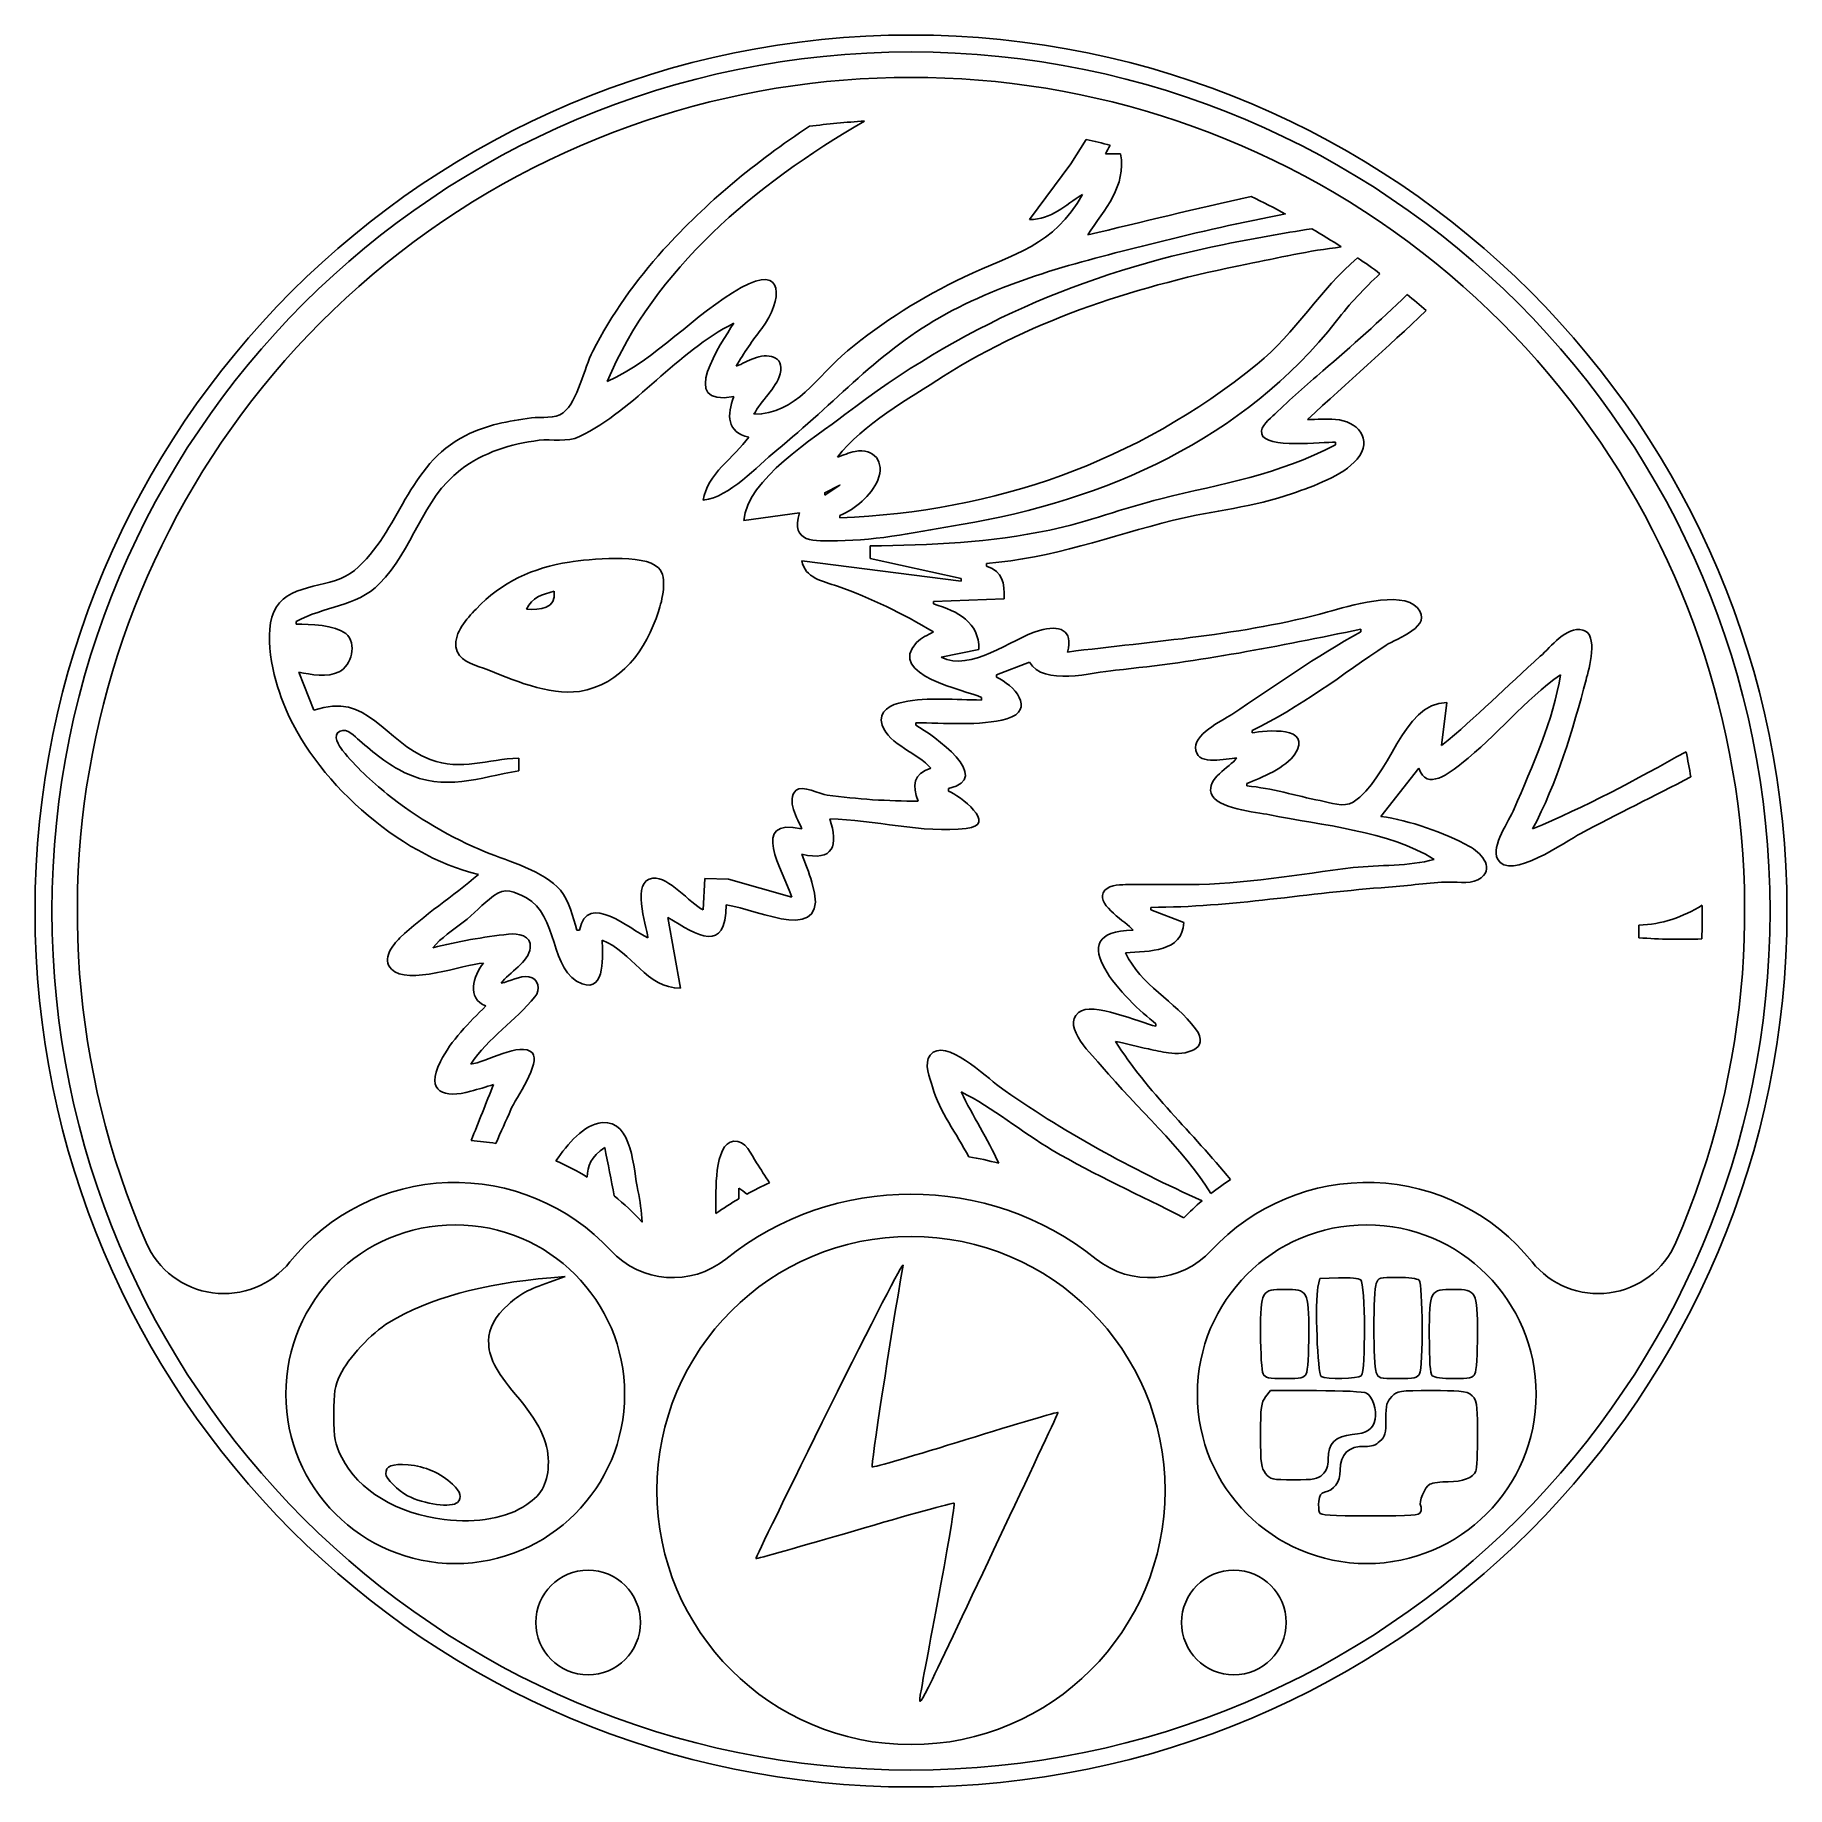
# Model space of a CAD drawing. Header units: millimetres. Extents: x -20.7 to 20.7, y -20.7 to 20.7.
import ezdxf

# ---------------------------------------------------------------- set-up
doc = ezdxf.new("R2010")
doc.units = ezdxf.units.MM
doc.layers.get('0').update_dxf_attribs({"linetype": 'CONTINUOUS'})

msp = doc.modelspace()

# ---------------------------------------------------------------- linework, layer by layer
for p, q in [((4.135, 18.222), (3.777, 17.64)), ((4.948, 17.879), (4.59, 17.879)), ((3.777, 17.64), (2.799, 16.326)), ((10.023, 11.072), (10.023, 11.012)), ((-3.948, 9.221), (-2.635, 9.4)), ((-1.679, 9.281), (-1.679, 9.34)), ((-0.963, 8.624), (-0.963, 8.325)), ((-0.963, 8.325), (1.187, 7.848)), ((1.187, 7.788), (-2.575, 8.266)), ((1.784, 8.146), (1.784, 8.206)), ((1.187, 7.848), (1.187, 7.788)), ((0.53, 7.31), (2.202, 7.37)), ((0.53, 7.251), (0.53, 7.31)), ((-14.516, 6.773), (-14.516, 6.833)), ((10.62, 6.654), (10.62, 6.594)), ((0.709, 5.997), (1.605, 6.176)), ((2.022, 5.579), (2.799, 5.877)), ((-14.098, 4.743), (-14.457, 5.639)), ((2.022, 5.519), (2.022, 5.579)), ((1.664, 5.042), (1.664, 4.982)), ((12.531, 3.907), (12.65, 4.922)), ((0.112, 4.385), (0.112, 4.444)), ((8.053, 4.206), (8.053, 4.265)), ((-9.262, 3.31), (-9.262, 3.609)), ((11.098, 2.235), (11.994, 3.37)), ((7.933, 2.952), (7.933, 3.012)), ((0.888, 2.832), (0.888, 2.892)), ((-4.867, 0.766), (-4.904, 0.026)), ((-4.306, 0.752), (-4.867, 0.766)), ((-2.814, 0.325), (-4.306, 0.752)), ((5.665, 0.026), (5.665, 0.086)), ((6.441, -0.272), (5.665, 0.026)), ((-5.441, -1.825), (-5.739, -0.153)), ((17.188, -0.332), (17.188, -0.631)), ((-7.829, -0.451), (-7.889, -0.451)), ((5.784, -2.661), (5.784, -2.72)), ((-4.605, -7.019), (-4.605, -7.143)), ((-4.605, -7.019), (-4.605, -7.143)), ((-4.605, -7.019), (-4.605, -7.143)), ((-8.536, -8.763), (-8.165, -8.632)), ((-8.536, -8.763), (-8.165, -8.632)), ((-8.536, -8.763), (-8.165, -8.632)), ((-8.165, -8.632), (-8.506, -8.661)), ((-8.165, -8.632), (-8.506, -8.661)), ((-8.165, -8.632), (-8.506, -8.661)), ((9.654, -8.68), (9.61, -8.879)), ((9.654, -8.68), (9.61, -8.879)), ((9.654, -8.68), (9.61, -8.879)), ((10.098, -8.663), (9.654, -8.68)), ((10.098, -8.663), (9.654, -8.68)), ((10.098, -8.663), (9.654, -8.68)), ((8.491, -11.326), (8.373, -11.476)), ((8.491, -11.326), (8.373, -11.476)), ((8.491, -11.326), (8.373, -11.476)), ((9.572, -11.326), (8.491, -11.326)), ((9.572, -11.326), (8.491, -11.326)), ((9.572, -11.326), (8.491, -11.326))]:
    msp.add_line(p, q)
msp.add_lwpolyline([(-7.091, -8.016, 0.393426), (-4.373, -8.219, -0.35083), (4.373, -8.219, 0.393426), (7.091, -8.016, -0.458612), (14.665, -8.285, 0.565024), (18.061, -7.83, 1.523453), (-18.061, -7.83, 0.565024), (-14.665, -8.285, -0.458612)], format="xyb", close=True)
msp.add_lwpolyline([(-2.038, 9.818), (-2.038, 9.878), (-1.679, 10.057)], close=True)
for centre, radius in [((0, 0), 20.685), ((0, 0), 20.685), ((0, 0), 20.285), ((-10.762, -11.41), 4), ((10.762, -11.41), 4), ((0, -13.685), 6), ((-7.625, -16.8), 1.236), ((7.625, -16.8), 1.236)]:
    msp.add_circle(centre, radius)
for centre, radius, start, end in [((0, 0), 18.685, 93.3633, 97.3756), ((0, 0), 18.685, 75.4173, 77.2149), ((0, 0), 18.685, 61.7456, 64.5504), ((0, 0), 18.685, 57.0556, 59.5605), ((0, 0), 18.685, 53.6528, 55.6428), ((0, 0), 18.685, 49.3667, 51.1742), ((0, 0), 18.685, 9.7552, 11.6126), ((0, 0), 18.685, -2.0272, 0.4103), ((-10.762, -11.41), 6, 80.8134, 86.4251), ((-10.762, -11.41), 6, 58.7001, 66.6896), ((0, -13.685), 8, 74.9978, 80.1952), ((0, -13.685), 8, 114.7048, 118.9673), ((0, -13.685), 8, 114.7048, 118.9673), ((0, -13.685), 8, 114.7048, 118.9673), ((10.762, -11.41), 6, 122.3928, 127.846), ((-10.762, -11.41), 6, 42.7608, 51.2688), ((0, -13.685), 8, 120.5633, 125.1448), ((0, -13.685), 8, 120.5633, 125.1448), ((0, -13.685), 8, 120.5633, 125.1448), ((10.762, -11.41), 6, 130.4127, 136.0294), ((-5.623, -6.658), 1, 222.7608, 223.7956)]:
    msp.add_arc(centre, radius, start, end)
for points in [[(-7.172, 12.505), (-6.072, 15.147), (-3.692, 17.15), (-1.096, 18.653)], [(-2.399, 18.53), (-3.664, 17.695), (-4.836, 16.731), (-5.849, 15.61)], [(4.172, 15.968), (4.576, 16.567), (5.089, 17.122), (4.948, 17.879)], [(4.59, 17.879), (4.627, 17.947), (4.665, 18.016), (4.704, 18.083)], [(4.053, 16.923), (3.37, 15.699), (2.429, 15.525), (1.246, 14.966)], [(2.799, 16.326), (3.323, 16.332), (3.628, 16.659), (4.053, 16.923)], [(8.029, 16.872), (6.737, 16.594), (5.453, 16.262), (4.172, 15.968)], [(5.784, 15.781), (6.798, 16.035), (7.818, 16.267), (8.845, 16.459)], [(7.396, 15.741), (4.056, 15.073), (1.138, 13.799), (-1.56, 11.722)], [(0.828, 14.099), (2.393, 14.947), (4.071, 15.353), (5.784, 15.781)], [(9.466, 16.11), (8.774, 16.003), (8.085, 15.879), (7.396, 15.741)], [(-5.849, 15.61), (-6.496, 14.893), (-7.072, 14.081), (-7.515, 13.221)], [(7.933, 15.275), (8.656, 15.42), (9.413, 15.596), (10.161, 15.68)], [(10.545, 15.425), (9.674, 14.684), (9.068, 13.638), (8.172, 12.911)], [(-3.523, 13.759), (-3.031, 14.416), (-2.969, 15.306), (-4.008, 14.721)], [(1.246, 14.966), (0.268, 14.504), (-0.668, 13.918), (-1.5, 13.226)], [(0.769, 12.627), (2.92, 14.008), (5.438, 14.776), (7.933, 15.275)], [(10.049, 13.938), (10.358, 14.335), (10.706, 14.705), (11.074, 15.05)], [(-4.008, 14.721), (-5.11, 14.101), (-6.029, 13.014), (-7.172, 12.505)], [(11.715, 14.557), (11.077, 13.937), (10.416, 13.347), (9.725, 12.752)], [(-3.172, 10.881), (-1.815, 11.978), (-0.73, 13.254), (0.828, 14.099)], [(9.366, 11.609), (10.31, 12.478), (11.251, 13.31), (12.168, 14.18)], [(-7.829, 11.202), (-6.498, 11.851), (-5.529, 13.211), (-4.187, 13.878)], [(-4.187, 13.878), (-4.49, 13.388), (-5.526, 11.902), (-4.187, 12.147)], [(-4.127, 12.863), (-3.952, 13.179), (-3.739, 13.47), (-3.523, 13.759)], [(1.187, 9.126), (4.584, 9.696), (7.864, 11.141), (10.049, 13.938)], [(-7.515, 13.221), (-7.723, 12.818), (-7.858, 12.052), (-8.211, 11.765)], [(-3.709, 13.05), (-3.85, 12.992), (-3.986, 12.922), (-4.127, 12.863)], [(-1.5, 13.226), (-2.223, 12.625), (-2.709, 11.729), (-3.709, 11.729)], [(-3.093, 12.684), (-2.974, 13.124), (-3.407, 13.174), (-3.709, 13.05)], [(8.172, 12.911), (5.317, 10.593), (1.997, 9.439), (-1.679, 9.281)], [(-3.709, 11.729), (-3.542, 12.058), (-3.19, 12.324), (-3.093, 12.684)], [(-1.739, 10.714), (-1.146, 11.488), (-0.047, 12.104), (0.769, 12.627)], [(9.725, 12.752), (9.338, 12.419), (8.959, 12.087), (8.591, 11.734)], [(-4.187, 12.147), (-4.343, 11.718), (-4.359, 11.299), (-3.829, 11.191)], [(-8.964, 11.644), (-9.499, 11.571), (-10.029, 11.476), (-10.516, 11.229)], [(-8.211, 11.765), (-8.402, 11.609), (-8.732, 11.675), (-8.964, 11.644)], [(-1.56, 11.722), (-2.274, 11.172), (-3.883, 10.194), (-3.948, 9.221)], [(8.591, 11.734), (8.474, 11.621), (8.236, 11.457), (8.282, 11.264)], [(10.023, 11.607), (9.805, 11.618), (9.585, 11.609), (9.366, 11.609)], [(10.535, 10.672), (10.931, 11.137), (10.524, 11.582), (10.023, 11.607)], [(-10.516, 11.229), (-11.906, 10.524), (-12.05, 8.977), (-13.143, 8.04)], [(-8.784, 11.115), (-8.479, 11.152), (-8.113, 11.063), (-7.829, 11.202)], [(-3.829, 11.191), (-4.171, 10.706), (-4.82, 10.324), (-4.904, 9.699)], [(8.282, 11.264), (8.364, 10.915), (9.727, 11.074), (10.023, 11.072)], [(-10.635, 10.421), (-10.097, 10.831), (-9.45, 11.033), (-8.784, 11.115)], [(-4.904, 9.699), (-4.268, 9.784), (-3.656, 10.49), (-3.172, 10.881)], [(-1.321, 10.851), (-1.465, 10.823), (-1.602, 10.765), (-1.739, 10.714)], [(-0.784, 10.176), (-0.613, 10.6), (-0.867, 10.942), (-1.321, 10.851)], [(10.023, 11.012), (8.663, 10.288), (7.372, 10.103), (5.903, 9.736)], [(-12.548, 7.731), (-11.759, 8.52), (-11.551, 9.725), (-10.635, 10.421)], [(9.008, 9.859), (9.498, 10.034), (10.188, 10.265), (10.535, 10.672)], [(-1.679, 9.34), (-1.319, 9.499), (-0.936, 9.801), (-0.784, 10.176)], [(5.903, 9.736), (5.021, 9.515), (4.167, 9.183), (3.276, 8.995)], [(6.202, 9.227), (7.142, 9.462), (8.089, 9.532), (9.008, 9.859)], [(-2.635, 9.4), (-2.849, 8.675), (-2.285, 8.743), (-1.739, 8.743)], [(-1.739, 8.743), (-0.765, 8.745), (0.228, 8.966), (1.187, 9.126)], [(1.784, 8.206), (3.325, 8.328), (4.718, 8.856), (6.202, 9.227)], [(3.276, 8.995), (1.89, 8.701), (0.448, 8.636), (-0.963, 8.624)], [(-5.963, 8.102), (-6.309, 8.449), (-7.62, 8.309), (-8.068, 8.24)], [(-5.963, 8.102), (-6.309, 8.449), (-7.62, 8.309), (-8.068, 8.24)], [(-5.963, 8.102), (-6.309, 8.449), (-7.62, 8.309), (-8.068, 8.24)], [(-5.963, 8.102), (-6.309, 8.449), (-7.62, 8.309), (-8.068, 8.24)], [(-5.963, 8.102), (-6.309, 8.449), (-7.62, 8.309), (-8.068, 8.24)], [(-13.143, 8.04), (-13.64, 7.613), (-14.636, 7.76), (-14.984, 7.18)], [(-8.068, 8.24), (-8.917, 8.107), (-9.678, 7.764), (-10.272, 7.131)], [(-8.068, 8.24), (-8.917, 8.107), (-9.678, 7.764), (-10.272, 7.131)], [(-8.068, 8.24), (-8.917, 8.107), (-9.678, 7.764), (-10.272, 7.131)], [(-8.068, 8.24), (-8.917, 8.107), (-9.678, 7.764), (-10.272, 7.131)], [(-8.068, 8.24), (-8.917, 8.107), (-9.678, 7.764), (-10.272, 7.131)], [(-5.963, 7.072), (-5.879, 7.333), (-5.736, 7.875), (-5.963, 8.102)], [(-5.963, 7.072), (-5.879, 7.333), (-5.736, 7.875), (-5.963, 8.102)], [(-5.963, 7.072), (-5.879, 7.333), (-5.736, 7.875), (-5.963, 8.102)], [(-5.963, 7.072), (-5.879, 7.333), (-5.736, 7.875), (-5.963, 8.102)], [(-5.963, 7.072), (-5.879, 7.333), (-5.736, 7.875), (-5.963, 8.102)], [(-2.575, 8.266), (-2.51, 7.866), (-2.078, 7.787), (-1.739, 7.669)], [(2.202, 7.37), (2.201, 7.749), (2.179, 8.01), (1.784, 8.146)], [(-14.516, 6.833), (-13.859, 7.206), (-13.111, 7.168), (-12.548, 7.731)], [(-8.426, 7.549), (-8.368, 7.147), (-8.762, 7.098), (-9.083, 7.131)], [(-9.083, 7.131), (-8.944, 7.398), (-8.71, 7.482), (-8.426, 7.549)], [(-8.426, 7.549), (-8.368, 7.147), (-8.762, 7.098), (-9.083, 7.131)], [(-9.083, 7.131), (-8.944, 7.398), (-8.71, 7.482), (-8.426, 7.549)], [(-8.426, 7.549), (-8.368, 7.147), (-8.762, 7.098), (-9.083, 7.131)], [(-9.083, 7.131), (-8.944, 7.398), (-8.71, 7.482), (-8.426, 7.549)], [(-8.426, 7.549), (-8.368, 7.147), (-8.762, 7.098), (-9.083, 7.131)], [(-9.083, 7.131), (-8.944, 7.398), (-8.71, 7.482), (-8.426, 7.549)], [(-8.426, 7.549), (-8.368, 7.147), (-8.762, 7.098), (-9.083, 7.131)], [(-9.083, 7.131), (-8.944, 7.398), (-8.71, 7.482), (-8.426, 7.549)], [(-1.739, 7.669), (-0.93, 7.387), (-0.21, 7.026), (0.53, 6.594)], [(-14.984, 7.18), (-15.342, 6.584), (-15.055, 5.514), (-14.826, 4.922)], [(-10.272, 7.131), (-10.49, 6.898), (-10.787, 6.584), (-10.745, 6.237)], [(-10.272, 7.131), (-10.49, 6.898), (-10.787, 6.584), (-10.745, 6.237)], [(-10.272, 7.131), (-10.49, 6.898), (-10.787, 6.584), (-10.745, 6.237)], [(-10.272, 7.131), (-10.49, 6.898), (-10.787, 6.584), (-10.745, 6.237)], [(-10.272, 7.131), (-10.49, 6.898), (-10.787, 6.584), (-10.745, 6.237)], [(-7.829, 5.187), (-6.844, 5.341), (-6.251, 6.171), (-5.963, 7.072)], [(-7.829, 5.187), (-6.844, 5.341), (-6.251, 6.171), (-5.963, 7.072)], [(-7.829, 5.187), (-6.844, 5.341), (-6.251, 6.171), (-5.963, 7.072)], [(-7.829, 5.187), (-6.844, 5.341), (-6.251, 6.171), (-5.963, 7.072)], [(-7.829, 5.187), (-6.844, 5.341), (-6.251, 6.171), (-5.963, 7.072)], [(1.605, 6.176), (1.604, 6.82), (1.123, 7.076), (0.53, 7.251)], [(9.844, 7.063), (7.814, 6.507), (5.772, 6.379), (3.694, 6.116)], [(11.958, 7.16), (11.573, 7.587), (10.306, 7.189), (9.844, 7.063)], [(11.217, 6.275), (11.468, 6.442), (12.354, 6.72), (11.958, 7.16)], [(-13.348, 6.55), (-13.593, 6.758), (-14.206, 6.772), (-14.516, 6.773)], [(3.038, 6.627), (2.343, 6.423), (1.418, 5.631), (0.709, 5.997)], [(3.694, 6.116), (3.848, 6.642), (3.491, 6.761), (3.038, 6.627)], [(4.829, 5.688), (6.813, 5.88), (8.676, 6.252), (10.62, 6.654)], [(15.866, 6.634), (15.467, 6.734), (15.114, 6.238), (14.86, 6.014)], [(15.941, 5.46), (16.007, 5.708), (16.246, 6.538), (15.866, 6.634)], [(-13.504, 5.649), (-13.214, 5.804), (-13.069, 6.312), (-13.348, 6.55)], [(-10.745, 6.237), (-10.705, 5.91), (-10.358, 5.831), (-10.098, 5.733)], [(-10.745, 6.237), (-10.705, 5.91), (-10.358, 5.831), (-10.098, 5.733)], [(-10.745, 6.237), (-10.705, 5.91), (-10.358, 5.831), (-10.098, 5.733)], [(-10.745, 6.237), (-10.705, 5.91), (-10.358, 5.831), (-10.098, 5.733)], [(-10.745, 6.237), (-10.705, 5.91), (-10.358, 5.831), (-10.098, 5.733)], [(0.131, 6.339), (-0.585, 5.569), (1.282, 5.219), (1.664, 5.042)], [(0.53, 6.594), (0.399, 6.51), (0.239, 6.454), (0.131, 6.339)], [(10.62, 6.594), (9.578, 6.014), (8.569, 5.306), (7.575, 4.643)], [(8.053, 4.265), (9.168, 4.786), (10.194, 5.597), (11.217, 6.275)], [(2.799, 5.877), (3.122, 5.302), (4.28, 5.635), (4.829, 5.688)], [(14.86, 6.014), (14.074, 5.322), (13.344, 4.569), (12.531, 3.907)], [(-14.457, 5.639), (-14.169, 5.585), (-13.777, 5.504), (-13.504, 5.649)], [(-10.098, 5.733), (-9.424, 5.478), (-8.563, 5.073), (-7.829, 5.187)], [(-10.098, 5.733), (-9.424, 5.478), (-8.563, 5.073), (-7.829, 5.187)], [(-10.098, 5.733), (-9.424, 5.478), (-8.563, 5.073), (-7.829, 5.187)], [(-10.098, 5.733), (-9.424, 5.478), (-8.563, 5.073), (-7.829, 5.187)], [(-10.098, 5.733), (-9.424, 5.478), (-8.563, 5.073), (-7.829, 5.187)], [(2.261, 4.538), (2.976, 4.747), (2.414, 5.35), (2.022, 5.519)], [(13.009, 3.489), (13.819, 4.134), (14.495, 4.985), (15.337, 5.579)], [(15.337, 5.579), (15.181, 4.524), (14.66, 3.393), (14.245, 2.414)], [(14.68, 1.937), (15.247, 3), (15.634, 4.296), (15.941, 5.46)], [(1.664, 4.982), (1.062, 4.982), (0.405, 5.055), (-0.187, 4.934)], [(-14.826, 4.922), (-14.13, 3.124), (-12.117, 1.313), (-10.217, 0.862)], [(-11.352, 3.577), (-12.454, 4), (-12.821, 5.196), (-14.098, 4.743)], [(-0.187, 4.934), (-0.459, 4.878), (-0.796, 4.727), (-0.679, 4.385)], [(7.575, 4.643), (7.333, 4.482), (6.638, 4.161), (6.725, 3.791)], [(12.65, 4.922), (11.596, 4.921), (11.308, 3.106), (10.439, 2.572)], [(-13.421, 3.788), (-13.504, 3.892), (-13.684, 4.159), (-13.481, 4.25)], [(-13.481, 4.25), (-13.315, 4.325), (-13.133, 4.124), (-13.024, 4.029)], [(-0.679, 4.385), (-0.517, 3.916), (0.167, 3.742), (0.47, 3.37)], [(0.112, 4.444), (0.75, 4.444), (1.652, 4.36), (2.261, 4.538)], [(0.888, 2.892), (1.975, 3.131), (0.534, 4.15), (0.112, 4.385)], [(9.066, 3.7), (9.502, 4.375), (8.372, 4.265), (8.053, 4.206)], [(-12.367, 2.761), (-12.739, 3.062), (-13.124, 3.412), (-13.421, 3.788)], [(-13.024, 4.029), (-12.685, 3.735), (-12.356, 3.461), (-11.949, 3.266)], [(6.725, 3.791), (6.812, 3.416), (7.432, 3.606), (7.695, 3.609)], [(18.303, 3.761), (17.115, 3.1), (15.916, 2.451), (14.68, 1.937)], [(-11.949, 3.266), (-11.012, 2.818), (-10.205, 3.15), (-9.262, 3.31)], [(-9.262, 3.609), (-9.997, 3.593), (-10.617, 3.295), (-11.352, 3.577)], [(0.47, 3.37), (0.058, 3.253), (0.02, 2.953), (0.172, 2.594)], [(7.695, 3.609), (7.516, 3.389), (6.982, 3.122), (7.089, 2.781)], [(7.933, 3.012), (8.257, 3.134), (8.874, 3.402), (9.066, 3.7)], [(11.994, 3.37), (12.168, 2.818), (12.73, 3.268), (13.009, 3.489)], [(9.665, 2.606), (9.095, 2.719), (8.512, 2.905), (7.933, 2.952)], [(15.815, 1.83), (16.676, 2.285), (17.549, 2.719), (18.415, 3.166)], [(-10.038, 1.391), (-10.874, 1.736), (-11.663, 2.192), (-12.367, 2.761)], [(-2.711, 2.853), (-2.955, 2.624), (-2.678, 2.167), (-2.575, 1.937)], [(-1.978, 2.738), (-2.15, 2.762), (-2.578, 2.977), (-2.711, 2.853)], [(0.172, 2.594), (-0.547, 2.594), (-1.265, 2.639), (-1.978, 2.738)], [(1.305, 1.948), (2.079, 2.038), (1.133, 2.727), (0.888, 2.832)], [(7.089, 2.781), (7.204, 2.412), (8.149, 2.336), (8.471, 2.271)], [(10.439, 2.572), (10.215, 2.435), (9.902, 2.558), (9.665, 2.606)], [(-2.575, 1.34), (-1.827, 1.162), (-1.71, 1.551), (-1.918, 2.176)], [(-1.918, 2.176), (-0.888, 2.154), (0.288, 1.829), (1.305, 1.948)], [(8.471, 2.271), (9.681, 2.028), (11.292, 1.887), (12.352, 1.22)], [(13.188, 1.525), (12.592, 1.858), (11.773, 2.136), (11.098, 2.235)], [(14.245, 2.414), (14.128, 2.136), (13.693, 1.527), (13.849, 1.229)], [(-2.575, 1.937), (-3.838, 2.225), (-3.028, 0.959), (-2.814, 0.325)], [(13.849, 1.229), (14.133, 0.688), (15.48, 1.654), (15.815, 1.83)], [(-8.278, 0.491), (-8.66, 0.945), (-9.506, 1.172), (-10.038, 1.391)], [(-2.338, 0.683), (-2.406, 0.906), (-2.5, 1.119), (-2.575, 1.34)], [(13.467, 0.787), (13.786, 1.051), (13.43, 1.389), (13.188, 1.525)], [(-10.217, 0.862), (-10.811, 0.343), (-11.503, -0.09), (-12.067, -0.636)], [(10.441, 1.024), (9.159, 0.871), (7.852, 0.623), (6.56, 0.623)], [(12.352, 1.22), (11.763, 1.046), (11.055, 1.098), (10.441, 1.024)], [(-9.859, 0.355), (-9.576, 0.568), (-9.369, 0.455), (-9.083, 0.31)], [(-7.889, -0.451), (-7.986, -0.152), (-8.072, 0.247), (-8.278, 0.491)], [(-6.095, 0.775), (-6.624, 0.718), (-6.242, -0.319), (-6.217, -0.631)], [(-4.904, 0.026), (-5.241, 0.194), (-5.708, 0.816), (-6.095, 0.775)], [(-4.366, 0.146), (-3.584, 0.03), (-1.87, -0.859), (-2.338, 0.683)], [(4.541, 0.427), (4.404, 0.112), (5.08, -0.249), (5.247, -0.451)], [(5.068, 0.622), (4.9, 0.618), (4.621, 0.612), (4.541, 0.427)], [(6.56, 0.623), (6.063, 0.623), (5.564, 0.636), (5.068, 0.622)], [(5.665, 0.086), (7.559, 0.086), (9.393, 0.433), (11.277, 0.562)], [(11.277, 0.562), (11.754, 0.595), (12.232, 0.677), (12.71, 0.683)], [(12.71, 0.683), (12.942, 0.685), (13.274, 0.627), (13.467, 0.787)], [(-10.576, -0.265), (-10.326, -0.072), (-10.111, 0.165), (-9.859, 0.355)], [(-9.083, 0.31), (-8.329, -0.073), (-8.531, -1.443), (-7.767, -1.72)], [(-5.739, -0.153), (-5.037, -0.59), (-4.366, -1.011), (-4.366, 0.146)], [(18.685, 0.134), (18.228, -0.142), (17.734, -0.321), (17.188, -0.332)], [(-11.292, -0.869), (-11.094, -0.629), (-10.822, -0.456), (-10.576, -0.265)], [(-6.217, -0.631), (-6.638, -0.443), (-7.638, 0.474), (-7.829, -0.451)], [(5.068, -0.989), (5.62, -0.945), (6.418, -0.974), (6.441, -0.272)], [(-12.067, -0.636), (-12.241, -0.804), (-12.505, -1.136), (-12.271, -1.371)], [(-9.501, -0.547), (-10.097, -0.613), (-10.711, -0.719), (-11.292, -0.869)], [(-8.991, -0.87), (-8.962, -0.574), (-9.282, -0.522), (-9.501, -0.547)], [(-7.767, -1.72), (-7.191, -1.928), (-7.292, -0.995), (-7.292, -0.69)], [(-7.292, -0.69), (-6.574, -0.968), (-6.255, -1.822), (-5.441, -1.825)], [(5.247, -0.451), (3.441, -0.466), (5.082, -2.126), (5.784, -2.661)], [(17.188, -0.631), (17.684, -0.67), (18.179, -0.677), (18.673, -0.661)], [(-12.271, -1.371), (-11.877, -1.766), (-10.583, -1.266), (-10.098, -1.228)], [(-10.098, -1.228), (-10.335, -1.538), (-10.502, -2.065), (-10.038, -2.243)], [(-9.68, -1.705), (-9.495, -1.449), (-9.024, -1.202), (-8.991, -0.87)], [(6.72, -2.78), (6.238, -2.131), (5.419, -1.748), (5.068, -0.989)], [(-9.027, -1.551), (-9.236, -1.516), (-9.475, -1.669), (-9.68, -1.705)], [(-8.88, -2.028), (-8.745, -1.862), (-8.794, -1.59), (-9.027, -1.551)], [(-10.397, -3.616), (-9.978, -2.984), (-9.341, -2.595), (-8.88, -2.028)], [(-10.038, -2.243), (-10.427, -2.631), (-10.866, -3.057), (-11.113, -3.556)], [(3.952, -2.398), (3.545, -2.737), (4.308, -3.426), (4.515, -3.676)], [(5.784, -2.72), (5.389, -2.639), (4.284, -2.122), (3.952, -2.398)], [(6.083, -3.351), (6.458, -3.409), (7.093, -3.282), (6.72, -2.78)], [(-8.941, -3.353), (-9.213, -3.069), (-10.049, -3.586), (-10.397, -3.616)], [(2.082, -4.145), (1.78, -3.929), (0.807, -2.96), (0.449, -3.403)], [(7.548, -6.344), (6.667, -5.26), (5.567, -4.259), (4.829, -3.079)], [(4.829, -3.079), (5.089, -3.132), (5.345, -3.204), (5.605, -3.258)], [(5.605, -3.258), (5.763, -3.29), (5.923, -3.326), (6.083, -3.351)], [(-11.113, -3.556), (-11.477, -4.292), (-11.014, -4.431), (-10.397, -4.255)], [(-9.45, -4.691), (-9.34, -4.434), (-8.729, -3.575), (-8.941, -3.353)], [(0.449, -3.403), (0.296, -3.592), (0.452, -3.949), (0.508, -4.153)], [(4.515, -3.676), (5.311, -4.63), (6.414, -5.59), (7.081, -6.672)], [(-10.397, -4.255), (-10.215, -4.204), (-10.035, -4.16), (-9.859, -4.094)], [(-9.859, -4.094), (-10.032, -4.538), (-10.209, -4.98), (-10.388, -5.422)], [(0.508, -4.153), (0.673, -4.753), (1.078, -5.251), (1.362, -5.802)], [(2.071, -5.958), (1.815, -5.382), (1.453, -4.842), (1.187, -4.273)], [(1.187, -4.273), (1.938, -4.646), (2.61, -5.218), (3.336, -5.645)], [(6.872, -6.842), (5.213, -6.1), (3.554, -5.195), (2.082, -4.145)], [(-9.804, -5.487), (-9.683, -5.219), (-9.563, -4.953), (-9.45, -4.691)], [(-7.292, -4.998), (-7.735, -5.037), (-8.105, -5.506), (-8.388, -5.9)], [(-6.449, -6.601), (-6.557, -6.115), (-6.571, -4.935), (-7.292, -4.998)], [(-7.645, -6.283), (-7.645, -6.026), (-7.554, -5.801), (-7.232, -5.586)], [(-7.232, -5.586), (-7.153, -5.968), (-7.08, -6.349), (-7.008, -6.73)], [(-4.185, -5.435), (-4.663, -5.484), (-4.604, -6.678), (-4.605, -7.019)], [(-4.185, -5.435), (-4.663, -5.484), (-4.604, -6.678), (-4.605, -7.019)], [(-4.185, -5.435), (-4.663, -5.484), (-4.604, -6.678), (-4.605, -7.019)], [(-3.646, -5.945), (-3.766, -5.752), (-3.903, -5.406), (-4.185, -5.435)], [(-3.646, -5.945), (-3.766, -5.752), (-3.903, -5.406), (-4.185, -5.435)], [(-3.646, -5.945), (-3.766, -5.752), (-3.903, -5.406), (-4.185, -5.435)], [(3.336, -5.645), (4.346, -6.24), (5.405, -6.711), (6.444, -7.245)], [(-3.344, -6.417), (-3.446, -6.261), (-3.547, -6.103), (-3.646, -5.945)], [(-3.344, -6.417), (-3.446, -6.261), (-3.547, -6.103), (-3.646, -5.945)], [(-3.344, -6.417), (-3.446, -6.261), (-3.547, -6.103), (-3.646, -5.945)], [(-6.345, -7.35), (-6.368, -7.099), (-6.394, -6.848), (-6.449, -6.601)], [(-4.068, -6.796), (-4.068, -6.712), (-4.068, -6.627), (-4.068, -6.542)], [(-4.068, -6.542), (-4.001, -6.582), (-3.936, -6.631), (-3.874, -6.686)], [(-4.068, -6.796), (-4.068, -6.712), (-4.068, -6.627), (-4.068, -6.542)], [(-4.068, -6.542), (-4.001, -6.582), (-3.936, -6.631), (-3.874, -6.686)], [(-4.068, -6.796), (-4.068, -6.712), (-4.068, -6.627), (-4.068, -6.542)], [(-4.068, -6.542), (-4.001, -6.582), (-3.936, -6.631), (-3.874, -6.686)], [(-8.506, -8.661), (-10.114, -8.797), (-11.384, -9.148), (-12.329, -9.717)], [(-8.506, -8.661), (-10.114, -8.797), (-11.384, -9.148), (-12.329, -9.717)], [(-8.506, -8.661), (-10.114, -8.797), (-11.384, -9.148), (-12.329, -9.717)], [(-0.186, -8.366), (-0.164, -8.239), (-0.942, -9.742), (-1.914, -11.706)], [(-0.186, -8.366), (-0.164, -8.239), (-0.942, -9.742), (-1.914, -11.706)], [(-0.186, -8.366), (-0.164, -8.239), (-0.942, -9.742), (-1.914, -11.706)], [(-0.916, -13.13), (-0.95, -13.111), (-0.493, -10.125), (-0.186, -8.366)], [(-0.916, -13.13), (-0.95, -13.111), (-0.493, -10.125), (-0.186, -8.366)], [(-0.916, -13.13), (-0.95, -13.111), (-0.493, -10.125), (-0.186, -8.366)], [(10.622, -8.713), (10.572, -8.671), (10.377, -8.652), (10.098, -8.663)], [(10.622, -8.713), (10.572, -8.671), (10.377, -8.652), (10.098, -8.663)], [(10.622, -8.713), (10.572, -8.671), (10.377, -8.652), (10.098, -8.663)], [(11.486, -8.651), (11.061, -8.651), (11.038, -8.658), (10.985, -8.797)], [(11.486, -8.651), (11.061, -8.651), (11.038, -8.658), (10.985, -8.797)], [(11.486, -8.651), (11.061, -8.651), (11.038, -8.658), (10.985, -8.797)], [(12, -8.719), (11.958, -8.678), (11.757, -8.651), (11.486, -8.651)], [(12, -8.719), (11.958, -8.678), (11.757, -8.651), (11.486, -8.651)], [(12, -8.719), (11.958, -8.678), (11.757, -8.651), (11.486, -8.651)], [(-9.504, -9.289), (-9.24, -9.05), (-9.037, -8.94), (-8.536, -8.763)], [(-9.504, -9.289), (-9.24, -9.05), (-9.037, -8.94), (-8.536, -8.763)], [(-9.504, -9.289), (-9.24, -9.05), (-9.037, -8.94), (-8.536, -8.763)], [(8.824, -8.936), (8.272, -8.936), (8.255, -8.965), (8.255, -9.967)], [(8.824, -8.936), (8.272, -8.936), (8.255, -8.965), (8.255, -9.967)], [(8.824, -8.936), (8.272, -8.936), (8.255, -8.965), (8.255, -9.967)], [(9.393, -9.967), (9.393, -8.965), (9.377, -8.936), (8.824, -8.936)], [(9.393, -9.967), (9.393, -8.965), (9.377, -8.936), (8.824, -8.936)], [(9.393, -9.967), (9.393, -8.965), (9.377, -8.936), (8.824, -8.936)], [(9.61, -8.879), (9.536, -9.221), (9.598, -10.935), (9.687, -10.991)], [(9.61, -8.879), (9.536, -9.221), (9.598, -10.935), (9.687, -10.991)], [(9.61, -8.879), (9.536, -9.221), (9.598, -10.935), (9.687, -10.991)], [(10.634, -10.973), (10.74, -10.867), (10.729, -8.801), (10.622, -8.713)], [(10.634, -10.973), (10.74, -10.867), (10.729, -8.801), (10.622, -8.713)], [(10.634, -10.973), (10.74, -10.867), (10.729, -8.801), (10.622, -8.713)], [(10.985, -8.797), (10.955, -8.877), (10.93, -9.349), (10.93, -9.846)], [(10.985, -8.797), (10.955, -8.877), (10.93, -9.349), (10.93, -9.846)], [(10.985, -8.797), (10.955, -8.877), (10.93, -9.349), (10.93, -9.846)], [(12.009, -10.931), (12.096, -10.77), (12.087, -8.807), (12, -8.719)], [(12.009, -10.931), (12.096, -10.77), (12.087, -8.807), (12, -8.719)], [(12.009, -10.931), (12.096, -10.77), (12.087, -8.807), (12, -8.719)], [(12.82, -8.936), (12.25, -8.936), (12.239, -8.956), (12.239, -10.009)], [(12.82, -8.936), (12.25, -8.936), (12.239, -8.956), (12.239, -10.009)], [(12.82, -8.936), (12.25, -8.936), (12.239, -8.956), (12.239, -10.009)], [(13.377, -9.992), (13.377, -8.987), (13.35, -8.936), (12.82, -8.936)], [(13.377, -9.992), (13.377, -8.987), (13.35, -8.936), (12.82, -8.936)], [(13.377, -9.992), (13.377, -8.987), (13.35, -8.936), (12.82, -8.936)], [(-9.974, -10.151), (-9.97, -9.839), (-9.831, -9.584), (-9.504, -9.289)], [(-9.974, -10.151), (-9.97, -9.839), (-9.831, -9.584), (-9.504, -9.289)], [(-9.974, -10.151), (-9.97, -9.839), (-9.831, -9.584), (-9.504, -9.289)], [(-12.329, -9.717), (-12.742, -9.966), (-13.294, -10.559), (-13.479, -10.955)], [(-12.329, -9.717), (-12.742, -9.966), (-13.294, -10.559), (-13.479, -10.955)], [(-12.329, -9.717), (-12.742, -9.966), (-13.294, -10.559), (-13.479, -10.955)], [(10.93, -9.846), (10.93, -10.343), (10.955, -10.815), (10.985, -10.895)], [(10.93, -9.846), (10.93, -10.343), (10.955, -10.815), (10.985, -10.895)], [(10.93, -9.846), (10.93, -10.343), (10.955, -10.815), (10.985, -10.895)], [(-9.34, -11.415), (-9.814, -10.854), (-9.978, -10.526), (-9.974, -10.151)], [(-9.34, -11.415), (-9.814, -10.854), (-9.978, -10.526), (-9.974, -10.151)], [(-9.34, -11.415), (-9.814, -10.854), (-9.978, -10.526), (-9.974, -10.151)], [(8.255, -9.967), (8.255, -10.447), (8.281, -10.869), (8.314, -10.931)], [(8.255, -9.967), (8.255, -10.447), (8.281, -10.869), (8.314, -10.931)], [(8.255, -9.967), (8.255, -10.447), (8.281, -10.869), (8.314, -10.931)], [(9.334, -10.931), (9.368, -10.869), (9.393, -10.447), (9.393, -9.967)], [(9.334, -10.931), (9.368, -10.869), (9.393, -10.447), (9.393, -9.967)], [(9.334, -10.931), (9.368, -10.869), (9.393, -10.447), (9.393, -9.967)], [(12.239, -10.009), (12.239, -10.63), (12.26, -10.926), (12.307, -10.973)], [(12.239, -10.009), (12.239, -10.63), (12.26, -10.926), (12.307, -10.973)], [(12.239, -10.009), (12.239, -10.63), (12.26, -10.926), (12.307, -10.973)], [(13.318, -10.931), (13.351, -10.87), (13.377, -10.455), (13.377, -9.992)], [(13.318, -10.931), (13.351, -10.87), (13.377, -10.455), (13.377, -9.992)], [(13.318, -10.931), (13.351, -10.87), (13.377, -10.455), (13.377, -9.992)], [(-13.479, -10.955), (-13.611, -11.237), (-13.628, -11.342), (-13.628, -11.899)], [(-13.479, -10.955), (-13.611, -11.237), (-13.628, -11.342), (-13.628, -11.899)], [(-13.479, -10.955), (-13.611, -11.237), (-13.628, -11.342), (-13.628, -11.899)], [(8.314, -10.931), (8.365, -11.026), (8.436, -11.041), (8.824, -11.041)], [(8.314, -10.931), (8.365, -11.026), (8.436, -11.041), (8.824, -11.041)], [(8.314, -10.931), (8.365, -11.026), (8.436, -11.041), (8.824, -11.041)], [(8.824, -11.041), (9.212, -11.041), (9.284, -11.026), (9.334, -10.931)], [(8.824, -11.041), (9.212, -11.041), (9.284, -11.026), (9.334, -10.931)], [(8.824, -11.041), (9.212, -11.041), (9.284, -11.026), (9.334, -10.931)], [(9.687, -10.991), (9.805, -11.066), (10.555, -11.052), (10.634, -10.973)], [(9.687, -10.991), (9.805, -11.066), (10.555, -11.052), (10.634, -10.973)], [(9.687, -10.991), (9.805, -11.066), (10.555, -11.052), (10.634, -10.973)], [(10.985, -10.895), (11.039, -11.035), (11.06, -11.041), (11.496, -11.041)], [(10.985, -10.895), (11.039, -11.035), (11.06, -11.041), (11.496, -11.041)], [(10.985, -10.895), (11.039, -11.035), (11.06, -11.041), (11.496, -11.041)], [(11.496, -11.041), (11.887, -11.041), (11.958, -11.026), (12.009, -10.931)], [(11.496, -11.041), (11.887, -11.041), (11.958, -11.026), (12.009, -10.931)], [(11.496, -11.041), (11.887, -11.041), (11.958, -11.026), (12.009, -10.931)], [(12.307, -10.973), (12.348, -11.014), (12.549, -11.041), (12.817, -11.041)], [(12.307, -10.973), (12.348, -11.014), (12.549, -11.041), (12.817, -11.041)], [(12.307, -10.973), (12.348, -11.014), (12.549, -11.041), (12.817, -11.041)], [(12.817, -11.041), (13.196, -11.041), (13.267, -11.025), (13.318, -10.931)], [(12.817, -11.041), (13.196, -11.041), (13.267, -11.025), (13.318, -10.931)], [(12.817, -11.041), (13.196, -11.041), (13.267, -11.025), (13.318, -10.931)], [(-8.563, -13.006), (-8.563, -12.522), (-8.781, -12.077), (-9.34, -11.415)], [(-8.563, -13.006), (-8.563, -12.522), (-8.781, -12.077), (-9.34, -11.415)], [(-8.563, -13.006), (-8.563, -12.522), (-8.781, -12.077), (-9.34, -11.415)], [(8.373, -11.476), (8.267, -11.61), (8.255, -11.703), (8.255, -12.379)], [(8.373, -11.476), (8.267, -11.61), (8.255, -11.703), (8.255, -12.379)], [(8.373, -11.476), (8.267, -11.61), (8.255, -11.703), (8.255, -12.379)], [(10.758, -11.382), (10.699, -11.351), (10.178, -11.326), (9.572, -11.326)], [(10.758, -11.382), (10.699, -11.351), (10.178, -11.326), (9.572, -11.326)], [(10.758, -11.382), (10.699, -11.351), (10.178, -11.326), (9.572, -11.326)], [(10.96, -12.003), (11.005, -11.794), (10.896, -11.456), (10.758, -11.382)], [(10.96, -12.003), (11.005, -11.794), (10.896, -11.456), (10.758, -11.382)], [(10.96, -12.003), (11.005, -11.794), (10.896, -11.456), (10.758, -11.382)], [(11.354, -11.465), (11.233, -11.587), (11.214, -11.657), (11.214, -11.996)], [(11.354, -11.465), (11.233, -11.587), (11.214, -11.657), (11.214, -11.996)], [(11.354, -11.465), (11.233, -11.587), (11.214, -11.657), (11.214, -11.996)], [(12.312, -11.326), (11.519, -11.326), (11.489, -11.33), (11.354, -11.465)], [(12.312, -11.326), (11.519, -11.326), (11.489, -11.33), (11.354, -11.465)], [(12.312, -11.326), (11.519, -11.326), (11.489, -11.33), (11.354, -11.465)], [(13.377, -12.363), (13.377, -11.298), (13.406, -11.326), (12.312, -11.326)], [(13.377, -12.363), (13.377, -11.298), (13.406, -11.326), (12.312, -11.326)], [(13.377, -12.363), (13.377, -11.298), (13.406, -11.326), (12.312, -11.326)], [(-13.628, -11.899), (-13.628, -12.493), (-13.618, -12.547), (-13.441, -12.906)], [(-13.628, -11.899), (-13.628, -12.493), (-13.618, -12.547), (-13.441, -12.906)], [(-13.628, -11.899), (-13.628, -12.493), (-13.618, -12.547), (-13.441, -12.906)], [(-1.914, -11.706), (-2.886, -13.669), (-3.672, -15.284), (-3.661, -15.294)], [(-1.914, -11.706), (-2.886, -13.669), (-3.672, -15.284), (-3.661, -15.294)], [(-1.914, -11.706), (-2.886, -13.669), (-3.672, -15.284), (-3.661, -15.294)], [(0.507, -18.136), (1.076, -16.958), (3.474, -11.869), (3.474, -11.839)], [(0.507, -18.136), (1.076, -16.958), (3.474, -11.869), (3.474, -11.839)], [(0.507, -18.136), (1.076, -16.958), (3.474, -11.869), (3.474, -11.839)], [(3.474, -11.839), (3.474, -11.824), (2.496, -12.113), (1.301, -12.483)], [(3.474, -11.839), (3.474, -11.824), (2.496, -12.113), (1.301, -12.483)], [(3.474, -11.839), (3.474, -11.824), (2.496, -12.113), (1.301, -12.483)], [(11.214, -11.996), (11.214, -12.339), (11.197, -12.403), (11.073, -12.52)], [(11.214, -11.996), (11.214, -12.339), (11.197, -12.403), (11.073, -12.52)], [(11.214, -11.996), (11.214, -12.339), (11.197, -12.403), (11.073, -12.52)], [(8.255, -12.379), (8.255, -13.054), (8.267, -13.147), (8.373, -13.281)], [(8.255, -12.379), (8.255, -13.054), (8.267, -13.147), (8.373, -13.281)], [(8.255, -12.379), (8.255, -13.054), (8.267, -13.147), (8.373, -13.281)], [(9.849, -12.941), (9.849, -12.578), (10.025, -12.4), (10.421, -12.364)], [(9.849, -12.941), (9.849, -12.578), (10.025, -12.4), (10.421, -12.364)], [(9.849, -12.941), (9.849, -12.578), (10.025, -12.4), (10.421, -12.364)], [(10.421, -12.364), (10.771, -12.332), (10.907, -12.241), (10.96, -12.003)], [(10.421, -12.364), (10.771, -12.332), (10.907, -12.241), (10.96, -12.003)], [(10.421, -12.364), (10.771, -12.332), (10.907, -12.241), (10.96, -12.003)], [(13.341, -13.23), (13.361, -13.179), (13.377, -12.789), (13.377, -12.363)], [(13.341, -13.23), (13.361, -13.179), (13.377, -12.789), (13.377, -12.363)], [(13.341, -13.23), (13.361, -13.179), (13.377, -12.789), (13.377, -12.363)], [(1.301, -12.483), (0.105, -12.852), (-0.892, -13.143), (-0.916, -13.13)], [(1.301, -12.483), (0.105, -12.852), (-0.892, -13.143), (-0.916, -13.13)], [(1.301, -12.483), (0.105, -12.852), (-0.892, -13.143), (-0.916, -13.13)], [(10.725, -12.645), (10.333, -12.631), (10.138, -12.817), (10.135, -13.208)], [(10.725, -12.645), (10.333, -12.631), (10.138, -12.817), (10.135, -13.208)], [(10.725, -12.645), (10.333, -12.631), (10.138, -12.817), (10.135, -13.208)], [(11.073, -12.52), (10.973, -12.614), (10.87, -12.651), (10.725, -12.645)], [(11.073, -12.52), (10.973, -12.614), (10.87, -12.651), (10.725, -12.645)], [(11.073, -12.52), (10.973, -12.614), (10.87, -12.651), (10.725, -12.645)], [(-13.441, -12.906), (-13.063, -13.673), (-12.128, -14.238), (-11.02, -14.368)], [(-13.441, -12.906), (-13.063, -13.673), (-12.128, -14.238), (-11.02, -14.368)], [(-13.441, -12.906), (-13.063, -13.673), (-12.128, -14.238), (-11.02, -14.368)], [(-12.404, -13.288), (-12.404, -13.108), (-12.252, -13.047), (-11.875, -13.078)], [(-12.404, -13.288), (-12.404, -13.108), (-12.252, -13.047), (-11.875, -13.078)], [(-12.404, -13.288), (-12.404, -13.108), (-12.252, -13.047), (-11.875, -13.078)], [(-11.875, -13.078), (-11.475, -13.11), (-11.104, -13.272), (-10.825, -13.537)], [(-11.875, -13.078), (-11.475, -13.11), (-11.104, -13.272), (-10.825, -13.537)], [(-11.875, -13.078), (-11.475, -13.11), (-11.104, -13.272), (-10.825, -13.537)], [(-9.072, -14.018), (-8.706, -13.77), (-8.563, -13.486), (-8.563, -13.006)], [(-9.072, -14.018), (-8.706, -13.77), (-8.563, -13.486), (-8.563, -13.006)], [(-9.072, -14.018), (-8.706, -13.77), (-8.563, -13.486), (-8.563, -13.006)], [(9.717, -13.308), (9.815, -13.216), (9.849, -13.121), (9.849, -12.941)], [(9.717, -13.308), (9.815, -13.216), (9.849, -13.121), (9.849, -12.941)], [(9.717, -13.308), (9.815, -13.216), (9.849, -13.121), (9.849, -12.941)], [(10.135, -13.208), (10.133, -13.486), (9.991, -13.684), (9.763, -13.725)], [(10.135, -13.208), (10.133, -13.486), (9.991, -13.684), (9.763, -13.725)], [(10.135, -13.208), (10.133, -13.486), (9.991, -13.684), (9.763, -13.725)], [(12.687, -13.476), (13.022, -13.479), (13.284, -13.381), (13.341, -13.23)], [(12.687, -13.476), (13.022, -13.479), (13.284, -13.381), (13.341, -13.23)], [(12.687, -13.476), (13.022, -13.479), (13.284, -13.381), (13.341, -13.23)], [(-11.892, -13.807), (-12.109, -13.695), (-12.404, -13.395), (-12.404, -13.288)], [(-11.892, -13.807), (-12.109, -13.695), (-12.404, -13.395), (-12.404, -13.288)], [(-11.892, -13.807), (-12.109, -13.695), (-12.404, -13.395), (-12.404, -13.288)], [(-10.825, -13.537), (-10.63, -13.722), (-10.595, -13.85), (-10.709, -13.964)], [(-10.825, -13.537), (-10.63, -13.722), (-10.595, -13.85), (-10.709, -13.964)], [(-10.825, -13.537), (-10.63, -13.722), (-10.595, -13.85), (-10.709, -13.964)], [(8.373, -13.281), (8.486, -13.425), (8.515, -13.431), (9.038, -13.431)], [(8.373, -13.281), (8.486, -13.425), (8.515, -13.431), (9.038, -13.431)], [(8.373, -13.281), (8.486, -13.425), (8.515, -13.431), (9.038, -13.431)], [(9.038, -13.431), (9.522, -13.431), (9.601, -13.417), (9.717, -13.308)], [(9.038, -13.431), (9.522, -13.431), (9.601, -13.417), (9.717, -13.308)], [(9.038, -13.431), (9.522, -13.431), (9.601, -13.417), (9.717, -13.308)], [(12.036, -14.051), (11.979, -13.959), (12.129, -13.604), (12.253, -13.537)], [(12.036, -14.051), (11.979, -13.959), (12.129, -13.604), (12.253, -13.537)], [(12.036, -14.051), (11.979, -13.959), (12.129, -13.604), (12.253, -13.537)], [(12.253, -13.537), (12.319, -13.502), (12.514, -13.475), (12.687, -13.476)], [(12.253, -13.537), (12.319, -13.502), (12.514, -13.475), (12.687, -13.476)], [(12.253, -13.537), (12.319, -13.502), (12.514, -13.475), (12.687, -13.476)], [(-10.709, -13.964), (-10.845, -14.1), (-11.492, -14.014), (-11.892, -13.807)], [(-10.709, -13.964), (-10.845, -14.1), (-11.492, -14.014), (-11.892, -13.807)], [(-10.709, -13.964), (-10.845, -14.1), (-11.492, -14.014), (-11.892, -13.807)], [(-11.02, -14.368), (-10.236, -14.461), (-9.541, -14.336), (-9.072, -14.018)], [(-11.02, -14.368), (-10.236, -14.461), (-9.541, -14.336), (-9.072, -14.018)], [(-11.02, -14.368), (-10.236, -14.461), (-9.541, -14.336), (-9.072, -14.018)], [(-1.335, -14.635), (-0.066, -14.262), (0.993, -13.97), (1.018, -13.985)], [(-1.335, -14.635), (-0.066, -14.262), (0.993, -13.97), (1.018, -13.985)], [(-1.335, -14.635), (-0.066, -14.262), (0.993, -13.97), (1.018, -13.985)], [(1.018, -13.985), (1.043, -14.001), (0.885, -14.958), (0.666, -16.113)], [(1.018, -13.985), (1.043, -14.001), (0.885, -14.958), (0.666, -16.113)], [(1.018, -13.985), (1.043, -14.001), (0.885, -14.958), (0.666, -16.113)], [(9.631, -13.935), (9.621, -14.04), (9.627, -14.161), (9.644, -14.205)], [(9.631, -13.935), (9.621, -14.04), (9.627, -14.161), (9.644, -14.205)], [(9.631, -13.935), (9.621, -14.04), (9.627, -14.161), (9.644, -14.205)], [(9.763, -13.725), (9.681, -13.74), (9.644, -13.798), (9.631, -13.935)], [(9.763, -13.725), (9.681, -13.74), (9.644, -13.798), (9.631, -13.935)], [(9.763, -13.725), (9.681, -13.74), (9.644, -13.798), (9.631, -13.935)], [(12.034, -14.194), (12.053, -14.145), (12.054, -14.08), (12.036, -14.051)], [(12.034, -14.194), (12.053, -14.145), (12.054, -14.08), (12.036, -14.051)], [(12.034, -14.194), (12.053, -14.145), (12.054, -14.08), (12.036, -14.051)], [(9.644, -14.205), (9.669, -14.27), (9.891, -14.285), (10.837, -14.285)], [(9.644, -14.205), (9.669, -14.27), (9.891, -14.285), (10.837, -14.285)], [(9.644, -14.205), (9.669, -14.27), (9.891, -14.285), (10.837, -14.285)], [(10.837, -14.285), (11.847, -14.285), (12.003, -14.273), (12.034, -14.194)], [(10.837, -14.285), (11.847, -14.285), (12.003, -14.273), (12.034, -14.194)], [(10.837, -14.285), (11.847, -14.285), (12.003, -14.273), (12.034, -14.194)], [(-3.661, -15.294), (-3.651, -15.305), (-2.604, -15.008), (-1.335, -14.635)], [(-3.661, -15.294), (-3.651, -15.305), (-2.604, -15.008), (-1.335, -14.635)], [(-3.661, -15.294), (-3.651, -15.305), (-2.604, -15.008), (-1.335, -14.635)], [(0.666, -16.113), (0.446, -17.268), (0.246, -18.351), (0.22, -18.52)], [(0.666, -16.113), (0.446, -17.268), (0.246, -18.351), (0.22, -18.52)], [(0.666, -16.113), (0.446, -17.268), (0.246, -18.351), (0.22, -18.52)], [(0.22, -18.52), (0.18, -18.779), (0.225, -18.718), (0.507, -18.136)], [(0.22, -18.52), (0.18, -18.779), (0.225, -18.718), (0.507, -18.136)], [(0.22, -18.52), (0.18, -18.779), (0.225, -18.718), (0.507, -18.136)]]:
    msp.add_open_spline(points, degree=3)

doc.saveas('drawing.dxf')
